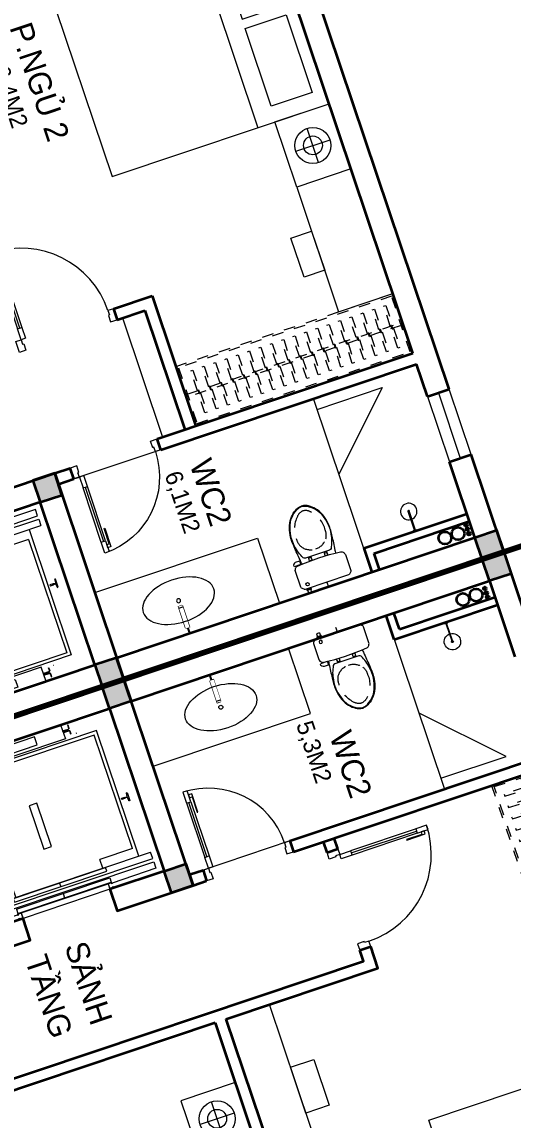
# Model space of a CAD drawing. Header units: metres. Extents: x 568332 to 569219, y 2065964 to 2066430.
# Drawn here: x 568500.56 to 568504.85, y 2066177.29 to 2066186.89 of the extents above; entities that cross this region are included whole.
import ezdxf

# ---------------------------------------------------------------- set-up
doc = ezdxf.new("R2010")
doc.units = ezdxf.units.M
for name, pattern in [('$AUDIT_BAD_LTYPE2', [0]), ('CENTER', [2, 1.25, -0.25, 0.25, -0.25]), ('HIDDEN', [0.375, 0.25, -0.125]), ('X-5M-G-MB PHONGNGU$0$HIDDEN2', [0.1875, 0.125, -0.0625]), ('xref-thap C (mb tang 32-2)$0$HIDDEN', [0.375, 0.25, -0.125])]:
    doc.linetypes.add(name, pattern=pattern)
doc.layers.get('0').update_dxf_attribs({"linetype": 'CONTINUOUS'})
doc.layers.get('DEFPOINTS').update_dxf_attribs({"linetype": 'CONTINUOUS'})
for name, color, linetype, lineweight in [('-CENTER', 143, 'CENTER', 13), ('-CONCRETE', 1, 'CONTINUOUS', 35), ('-DOOR', 137, 'CONTINUOUS', 9), ('-FURNITURE', 46, 'CONTINUOUS', 9), ('-HATCH', 8, 'CONTINUOUS', 5), ('-LINE1', 7, 'CONTINUOUS', 18), ('-LINE2', 252, 'CONTINUOUS', 9), ('-TEXT', 7, 'CONTINUOUS', 15), ('-WALL', 4, 'CONTINUOUS', 35), ('TEXT25', 2, 'CONTINUOUS', 13)]:
    doc.layers.add(name, color=color, linetype=linetype, lineweight=lineweight)
doc.layers.add('-RANH GIOI LO DAT', color=12, linetype='CONTINUOUS')
doc.styles.add('SVN_AVO_thuong', font='')
doc.styles.add('T1', font='', dxfattribs={"height": 200})
doc.styles.add('vnavanth', font='', dxfattribs={"width": 0.8})
doc.styles.get('SVN_AVO_thuong').set_extended_font_data('SVN-Avo')
doc.styles.get('T1').set_extended_font_data('VNgeometric Light')
doc.styles.get('vnavanth').set_extended_font_data('.VnAvantH')

# ---------------------------------------------------------------- blocks, each defined once
blk = doc.blocks.new('X-5M-DH-2-CORE$0$A$C75E80C28')
at = {"layer": '-LINE2', "linetype": 'Continuous', "ltscale": 2}
for p, q in [((-510, -21.5), (-510, -50.6)), ((-506.8, -21.5), (-510, -21.5)), ((-510, -108.5), (-510, -79.4)), ((-506.8, -21.5), (-506.8, -50.6)), ((-506.8, -108.5), (-506.8, -79.4)), ((-456.2, -56.8), (-500.6, -56.8)), ((-456.2, -60), (-500.6, -60)), ((-456.2, -70), (-500.6, -70)), ((-456.2, -73.2), (-500.6, -73.2)), ((-453.2, -63), (-453.2, -67)), ((-450, -63), (-450, -67)), ((450, -63), (450, -67)), ((453.2, -63), (453.2, -67)), ((456.2, -56.8), (500.6, -56.8)), ((456.2, -60), (500.6, -60)), ((456.2, -70), (500.6, -70)), ((456.2, -73.2), (500.6, -73.2)), ((506.8, -21.5), (510, -21.5)), ((506.8, -21.5), (506.8, -50.6)), ((506.8, -108.5), (506.8, -79.4)), ((510, -21.5), (510, -50.6)), ((510, -108.5), (510, -79.4)), ((-731, -149), (731, -149)), ((-731, -1305), (-731, -149)), ((-700, -179), (700, -179)), ((-700, -1225), (-700, -179)), ((-556.8, -112.5), (-560, -112.5)), ((456.8, -112.5), (460, -112.5)), ((700, -1225), (700, -179)), ((731, -1305), (731, -149)), ((-700, -1225), (-400, -1225)), ((-400, -1305), (-400, -1225)), ((700, -1225), (400, -1225)), ((400, -1305), (400, -1225)), ((840, -1305), (-840, -1305)), ((-840, -1365), (-840, -1305)), ((425, -1309), (-425, -1309)), ((-425, -1343), (-425, -1309)), ((425, -1343), (-425, -1343)), ((0, -1309), (0, -1343)), ((425, -1343), (425, -1309)), ((840, -1365), (840, -1305)), ((840, -1365), (-840, -1365)), ((840, -1395), (-840, -1395)), ((-840, -1395), (-840, -1455)), ((430, -1406), (-430, -1406)), ((-430, -1406), (-430, -1446)), ((0, -1406), (0, -1446)), ((430, -1406), (430, -1446)), ((840, -1395), (840, -1455)), ((-840, -1455), (-435, -1455)), ((-435, -1450), (-435, -1460)), ((-435, -1450), (-400, -1450)), ((-435, -1460), (-425, -1460)), ((-435, -1490), (-435, -1500)), ((-435, -1490), (-425, -1490)), ((-435, -1500), (-400, -1500)), ((-433.4, -1451.6), (-433.4, -1458.4)), ((-433.4, -1451.6), (-401.6, -1451.6)), ((-433.4, -1458.4), (-425, -1458.4)), ((-433.4, -1491.6), (-433.4, -1498.4)), ((-433.4, -1491.6), (-425, -1491.6)), ((-433.4, -1498.4), (-401.6, -1498.4)), ((430, -1446), (-430, -1446)), ((-425, -1458.4), (-425, -1460)), ((-425, -1490), (-425, -1491.6)), ((-401.6, -1451.6), (-401.6, -1498.4)), ((400, -1450), (-400, -1450)), ((-400, -1450), (-400, -1500)), ((400, -1450), (400, -1500)), ((435, -1450), (400, -1450)), ((435, -1500), (400, -1500)), ((401.6, -1451.6), (401.6, -1498.4)), ((433.4, -1451.6), (401.6, -1451.6)), ((433.4, -1498.4), (401.6, -1498.4)), ((433.4, -1458.4), (425, -1458.4)), ((425, -1458.4), (425, -1460)), ((435, -1460), (425, -1460)), ((425, -1490), (425, -1491.6)), ((435, -1490), (425, -1490)), ((433.4, -1491.6), (425, -1491.6)), ((433.4, -1451.6), (433.4, -1458.4)), ((433.4, -1491.6), (433.4, -1498.4)), ((435, -1450), (435, -1460)), ((840, -1455), (435, -1455)), ((435, -1490), (435, -1500))]:
    blk.add_line(p, q, dxfattribs=at)
for points in [[(-450, 0), (-450, -130), (450, -130), (450, 0)], [(-200, -29), (200, -29), (200, -101), (-200, -101)], [(-36, -584), (36, -584), (36, -984), (-36, -984)]]:
    blk.add_lwpolyline(points, close=True, dxfattribs=at)
for points in [[(-780, -789), (-751, -789, 0.414214), (-750, -788), (-750, -784), (-750, -780, 0.414214), (-751, -779), (-780, -779, -0.256978), (-784.1, -781.9), (-797.9, -781.9, -0.414214), (-800.9, -778.9), (-804, -749.5, 0.414214), (-807, -746.5), (-812, -746.5), (-812, -784), (-812, -821.5), (-807, -821.5, 0.414214), (-804, -818.5), (-800.9, -789.1, -0.414214), (-797.9, -786.1), (-784.1, -786.1, -0.256978), (-780, -789)], [(780, -789), (751, -789, -0.414214), (750, -788), (750, -784), (750, -780, -0.414214), (751, -779), (780, -779, 0.256978), (784.1, -781.9), (797.9, -781.9, 0.414214), (800.9, -778.9), (804, -749.5, -0.414214), (807, -746.5), (812, -746.5), (812, -784), (812, -821.5), (807, -821.5, -0.414214), (804, -818.5), (800.9, -789.1, 0.414214), (797.9, -786.1), (784.1, -786.1, 0.256978), (780, -789)]]:
    blk.add_lwpolyline(points, format="xyb", dxfattribs=at)
for centre, radius, start, end in [((-500.6, -50.6), 9.4, 180, 270), ((-500.6, -79.4), 9.4, 90, 180), ((-500.6, -50.6), 6.2, 180, 270), ((-500.6, -79.4), 6.2, 90, 180), ((-456.2, -63), 6.2, 0, 90), ((-456.2, -63), 3, 0, 90), ((-456.2, -67), 6.2, 270, 0), ((-456.2, -67), 3, 270, 0), ((456.2, -63), 6.2, 90, 180), ((456.2, -67), 6.2, 180, 270), ((456.2, -63), 3, 90, 180), ((456.2, -67), 3, 180, 270), ((500.6, -50.6), 6.2, 270, 0), ((500.6, -50.6), 9.4, 270, 0), ((500.6, -79.4), 9.4, 0, 90), ((500.6, -79.4), 6.2, 0, 90)]:
    blk.add_arc(centre, radius, start, end, dxfattribs=at)
blk = doc.blocks.new('A$C5C575821')
at = {"layer": '-CONCRETE'}
h = blk.add_hatch(color=256, dxfattribs=at)
h.dxf.hatch_style = 1
h.paths.add_polyline_path([(0, 200), (0, 0), (200, 0), (200, 200)])
blk.add_lwpolyline([(0, 0), (200, 0), (200, 200), (0, 200)], close=True, dxfattribs=at)
blk = doc.blocks.new('A$C3F71457E')
at = {"layer": '-CONCRETE'}
blk.add_lwpolyline([(0, -100), (0, 400), (-1500, 400), (-1500, -1400), (0, -1400), (0, -900), (200, -900), (200, -1600), (-1700, -1600), (-1700, 600), (200, 600), (200, -100), (0, -100)], dxfattribs=at)
at = {"layer": '-LINE1'}
blk.add_line((0, -900), (0, -100), dxfattribs=at)
at = {"layer": '-WALL'}
for p in [(-1700, 400), (0, 400), (-1700, -1600), (0, -1600)]:
    blk.add_blockref('A$C5C575821', p, dxfattribs=at)
at = {"color": 2, "rotation": 90}
blk.add_blockref('X-5M-DH-2-CORE$0$A$C75E80C28', (-1500, -500), dxfattribs=at)
blk = doc.blocks.new('A$C8a974c9c')
for p, q in [((1750.1, 2957.4), (1750.1, 2642.6)), ((1592.7, 2800), (1907.5, 2800)), ((1343, 2500), (1343, 700)), ((1750.1, 242.6), (1750.1, 557.4)), ((1592.7, 400), (1907.5, 400))]:
    blk.add_line(p, q)
for points in [[(2000, 3100), (1500.2, 3100), (1500.2, 2500), (2000, 2500)], [(1891, 2360), (1514.5, 2360), (1514.5, 1642.5), (1891, 1642.5)], [(1891, 840), (1514.5, 840), (1514.5, 1557.5), (1891, 1557.5)], [(2000, 100), (1500.2, 100), (1500.2, 700), (2000, 700)]]:
    blk.add_lwpolyline(points, close=True)
blk.add_lwpolyline([(2000, 2500), (0, 2500), (0, 700), (2000, 700), (2000, 2500)])
for centre, radius in [((1750.1, 2800), 157.4), ((1750.1, 2800), 82.4), ((1750.1, 400), 157.4), ((1750.1, 400), 82.4)]:
    blk.add_circle(centre, radius)
blk = doc.blocks.new('A$C18091ED7')
for p, q in [((0, -42.1), (0, 0)), ((146.1, -26.6), (179.2, -26.6)), ((146.1, -26.6), (146.1, -30.2)), ((146.1, -30.2), (165.8, -30.2)), ((153.1, -36.8), (146.1, -30.2)), ((152.3, 0), (152.3, -26.6)), ((152.3, 0), (179.2, 0)), ((153.1, -36.8), (165.8, -36.8)), ((153.1, -39.7), (153.1, -36.8)), ((153.1, -39.7), (178.4, -39.7)), ((153.1, -39.7), (178.4, -39.7)), ((153.1, -39.7), (153.1, -42.1)), ((185.4, -30.2), (165.8, -30.2)), ((178.4, -36.8), (165.8, -36.8)), ((185.4, -30.2), (178.4, -36.8)), ((178.4, -36.8), (178.4, -39.7)), ((178.4, -39.7), (178.4, -42.1)), ((179.2, 0), (179.2, -26.6)), ((179.2, -26.6), (185.4, -26.6)), ((185.4, -26.6), (185.4, -30.2)), ((-83.3, -267.4), (-83.3, -300)), ((-83.3, -278.5), (-83.3, -287.6)), ((-62.9, -265.4), (-81.3, -265.4)), ((-60.9, -267.4), (-60.9, -300)), ((60.9, -267.4), (60.9, -300)), ((62.9, -265.4), (81.3, -265.4)), ((83.3, -267.4), (83.3, -300)), ((83.3, -278.5), (83.3, -287.6)), ((165.4, -262), (165.4, -289.7)), ((167.9, -259.5), (228.1, -259.5)), ((230.6, -274.3), (230.6, -262)), ((-60.9, -290), (-83.3, -290)), ((60.9, -290), (83.3, -290)), ((167.9, -292.2), (206.7, -292.2))]:
    blk.add_line(p, q)
for points in [[(230, -218.5, -0.137407), (225.5, -234.6), (221.8, -240.7, -0.236081), (198.3, -255.5, -0.051961), (-198.3, -255.5, -0.236081), (-221.8, -240.7), (-225.5, -234.6, -0.137407), (-230, -218.5), (-230, -72, -0.198912), (-226.4, -63.2), (-208.9, -45.8, -0.198912), (-200.1, -42.1), (0, -42.1), (200.1, -42.1, -0.198912), (208.9, -45.8), (226.4, -63.2, -0.198912), (230, -72)], [(144.1, -619, -0.212405), (26.3, -734.5, -0.027685), (-0.6, -738.6, -0.022279), (-26.3, -734.5, -0.212405), (-144.1, -619, -0.142796), (-167.2, -428, -0.093005), (-127.9, -309.1, -0.256439), (-111.2, -300), (0, -300), (111.2, -300, -0.256439), (127.9, -309.1, -0.093005), (167.2, -428, -0.142796)]]:
    blk.add_lwpolyline(points, format="xyb", close=True)
at = {"linetype": 'xref-thap C (mb tang 32-2)$0$HIDDEN', "ltscale": 100}
blk.add_lwpolyline([(61, -669, -0.199031), (0, -698.8, -0.199031), (-61, -669, -0.218924), (-131.9, -478.3, -0.153791), (-112.5, -404, -0.236701), (0, -347.6, -0.236701), (112.5, -404, -0.153791), (131.9, -478.3, -0.218924)], format="xyb", close=True, dxfattribs=at)
blk.add_circle((165.8, -78.4), 13.9)
for centre, radius, start, end in [((-81.3, -267.4), 1.98, 90, 180), ((-62.9, -267.4), 1.98, 0, 90), ((62.9, -267.4), 1.98, 90, 180), ((81.3, -267.4), 1.98, 0, 90), ((167.9, -262), 2.47, 90, 180), ((168.4, -224.8), 80.1, 306.46585, 320.31229), ((228.1, -274.3), 2.47, 320.31229, 0), ((167.9, -289.7), 2.47, 180, 270), ((206.7, -276.7), 15.5, 270, 306.46585)]:
    blk.add_arc(centre, radius, start, end)
for points in [[(-155.6, -259.5), (-156.6, -267.3), (-164.3, -328.4), (-169.2, -385.1), (-183.7, -527.8), (-135.6, -679.1), (-50.3, -735.2), (-19.7, -741.1), (0, -743.7)], [(155.6, -259.5), (156.6, -267.3), (164.3, -328.4), (169.2, -385.1), (183.7, -527.8), (135.6, -679.1), (50.3, -735.2), (19.7, -741.1), (0, -743.7)]]:
    blk.add_open_spline(points, degree=3, knots=[130.613938, 130.613938, 130.613938, 130.613938, 152.852109, 311.129351, 417.703951, 561.383393, 697.692632, 710.812262, 710.812262, 710.812262, 710.812262])
blk = doc.blocks.new('shower')
for points in [[(180919.3, -32316.5), (180912.3, -32316.5), (180912.3, -32146.6), (180919.3, -32146.6)], [(180929.4, -32326.6), (180902.3, -32326.6), (180902.3, -32316.5), (180929.4, -32316.5)]]:
    blk.add_lwpolyline(points, close=True)
for radius, start, end in [(72, 272.79067, 267.20933), (8.35, 294.83554, 245.16446)]:
    blk.add_arc((180915.8, -32146.6), radius, start, end)
blk = doc.blocks.new('*U18')
at = {"linetype": '$AUDIT_BAD_LTYPE2'}
for p, q in [((70, 100), (70, 600)), ((90, 600), (90, 100))]:
    blk.add_line(p, q, dxfattribs=at)
for points in [[(50, 600), (90, 600), (90, 700), (50, 700), (50, 600)], [(50, 602.9), (50, 100)], [(50, 100), (90, 100), (90, 0), (50, 0), (50, 100)]]:
    blk.add_lwpolyline(points)
for points in [[(118.3, 494.5), (118.3, 664.1), (90, 664.1), (90, 635.9), (112.6, 635.9), (112.6, 494.5)], [(0, 0), (50, 0), (50, -40), (60, -40), (60, -100), (0, -100)], [(800, 0), (750, 0), (750, -40), (740, -40), (740, -100), (800, -100)]]:
    blk.add_lwpolyline(points, close=True)
at = {"linetype": '$AUDIT_BAD_LTYPE2', "ltscale": 0.3}
blk.add_arc((50, 0), 700, 0, 90, dxfattribs=at)
blk = doc.blocks.new('*U149')
at = {"linetype": '$AUDIT_BAD_LTYPE2'}
for p, q in [((70, 100), (70, 700)), ((90, 700), (90, 100))]:
    blk.add_line(p, q, dxfattribs=at)
for points in [[(50, 700), (90, 700), (90, 800), (50, 800), (50, 700)], [(50, 702.9), (50, 100)], [(50, 100), (90, 100), (90, 0), (50, 0), (50, 100)]]:
    blk.add_lwpolyline(points)
for points in [[(118.3, 594.5), (118.3, 764.1), (90, 764.1), (90, 735.9), (112.6, 735.9), (112.6, 594.5)], [(0, 0), (50, 0), (50, -40), (60, -40), (60, -100), (0, -100)], [(900, 0), (850, 0), (850, -40), (840, -40), (840, -100), (900, -100)]]:
    blk.add_lwpolyline(points, close=True)
at = {"linetype": '$AUDIT_BAD_LTYPE2', "ltscale": 0.3}
blk.add_arc((50, 0), 800, 0, 90, dxfattribs=at)
blk = doc.blocks.new('*U168')
at = {"linetype": 'X-5M-G-MB PHONGNGU$0$HIDDEN2'}
for points in [[(0, 600), (0, 0), (2182, 0), (2182, 600)], [(2162, 580), (2162, 20), (20, 20), (20, 580)], [(114, 319), (109, 319), (109, 280), (114, 280)], [(228, 319), (223, 319), (223, 280), (228, 280)], [(342, 319), (337, 319), (337, 280), (342, 280)], [(456, 319), (451, 319), (451, 280), (456, 280)], [(570, 319), (565, 319), (565, 280), (570, 280)], [(684, 319), (679, 319), (679, 280), (684, 280)], [(798, 319), (793, 319), (793, 280), (798, 280)], [(912, 319), (907, 319), (907, 280), (912, 280)], [(1026, 319), (1021, 319), (1021, 280), (1026, 280)], [(1140, 319), (1135, 319), (1135, 280), (1140, 280)], [(1254, 319), (1249, 319), (1249, 280), (1254, 280)], [(1368, 319), (1363, 319), (1363, 280), (1368, 280)], [(1482, 319), (1477, 319), (1477, 280), (1482, 280)], [(1596, 319), (1591, 319), (1591, 280), (1596, 280)], [(1710, 319), (1705, 319), (1705, 280), (1710, 280)], [(1824, 319), (1819, 319), (1819, 280), (1824, 280)], [(1938, 319), (1933, 319), (1933, 280), (1938, 280)], [(2052, 319), (2047, 319), (2047, 280), (2052, 280)], [(2162, 287), (2162, 313), (20, 313), (20, 287)]]:
    blk.add_lwpolyline(points, close=True, dxfattribs=at)
for points in [[(122, 313), (122, 515), (100, 515), (100, 313)], [(236, 313), (236, 515), (214, 515), (214, 313)], [(350, 313), (350, 515), (328, 515), (328, 313)], [(464, 313), (464, 515), (442, 515), (442, 313)], [(578, 313), (578, 515), (556, 515), (556, 313)], [(692, 313), (692, 515), (670, 515), (670, 313)], [(806, 313), (806, 515), (784, 515), (784, 313)], [(920, 313), (920, 515), (898, 515), (898, 313)], [(1034, 313), (1034, 515), (1012, 515), (1012, 313)], [(1148, 313), (1148, 515), (1126, 515), (1126, 313)], [(1262, 313), (1262, 515), (1240, 515), (1240, 313)], [(1376, 313), (1376, 515), (1354, 515), (1354, 313)], [(1490, 313), (1490, 515), (1468, 515), (1468, 313)], [(1604, 313), (1604, 515), (1582, 515), (1582, 313)], [(1718, 313), (1718, 515), (1696, 515), (1696, 313)], [(1832, 313), (1832, 515), (1810, 515), (1810, 313)], [(1946, 313), (1946, 515), (1924, 515), (1924, 313)], [(2060, 313), (2060, 515), (2038, 515), (2038, 313)], [(100, 287), (100, 92), (122, 92), (122, 287)], [(214, 287), (214, 92), (236, 92), (236, 287)], [(328, 287), (328, 92), (350, 92), (350, 287)], [(442, 287), (442, 92), (464, 92), (464, 287)], [(556, 287), (556, 92), (578, 92), (578, 287)], [(670, 287), (670, 92), (692, 92), (692, 287)], [(784, 287), (784, 92), (806, 92), (806, 287)], [(898, 287), (898, 92), (920, 92), (920, 287)], [(1012, 287), (1012, 92), (1034, 92), (1034, 287)], [(1126, 287), (1126, 92), (1148, 92), (1148, 287)], [(1240, 287), (1240, 92), (1262, 92), (1262, 287)], [(1354, 287), (1354, 92), (1376, 92), (1376, 287)], [(1468, 287), (1468, 92), (1490, 92), (1490, 287)], [(1582, 287), (1582, 92), (1604, 92), (1604, 287)], [(1696, 287), (1696, 92), (1718, 92), (1718, 287)], [(1810, 287), (1810, 92), (1832, 92), (1832, 287)], [(1924, 287), (1924, 92), (1946, 92), (1946, 287)], [(2038, 287), (2038, 92), (2060, 92), (2060, 287)]]:
    blk.add_lwpolyline(points, dxfattribs=at)
blk = doc.blocks.new('Sink_Cicle')
blk.add_lwpolyline([(17.5, -50), (-17.5, -50), (-17.5, -252.3), (17.5, -252.3)], close=True)
blk.add_circle((0, -300), 17.5)
at = {"layer": 'DEFPOINTS'}
blk.add_line((0, -100), (0, 0), dxfattribs=at)
blk.add_wipeout([(17.5, -50), (-17.5, -50), (-17.5, -252.3), (17.5, -252.3)])
at = {"layer": '-FURNITURE', "linetype": 'Continuous'}
blk.add_ellipse((0, -300), major_axis=(-325, 0), ratio=0.584615, dxfattribs=at)
blk.add_line((-17.5, -237.3), (17.5, -237.3))
blk = doc.blocks.new('M25-T3')
at = {"layer": '-CONCRETE'}
for centre, radius in [((203755.4, -551936.2, 0), 13), ((203793.7, -551936.2, 0), 13), ((203835.4, -551936.2, 0), 13), ((203804.6, -552026.7, 0), 55), ((203804.6, -552147.5, 0), 55)]:
    blk.add_circle(centre, radius, dxfattribs=at)
at = {"layer": '-DOOR'}
blk.add_lwpolyline([(203184.4, -551698.7), (202584.4, -551698.7), (202584.4, -551898.7), (203184.4, -551898.7)], close=True, dxfattribs=at)
blk.add_lwpolyline([(202584.4, -551798.7), (203184.4, -551798.7)], dxfattribs=at)
at = {"layer": '-FURNITURE'}
for p, q in [((203884.4, -552848.7), (202284.4, -552848.7)), ((201084.4, -554204.5), (202184.4, -554204.5))]:
    blk.add_line(p, q, dxfattribs=at)
for points in [[(201634.4, -551898.7), (200484.4, -551898.7), (200484.4, -552398.5), (201634.4, -552398.5)], [(200891.3, -552398.5), (201251.9, -552398.5), (201251.9, -552588.7), (200891.3, -552588.7)], [(203284.4, -553698.7), (203884.4, -553698.7), (203884.4, -555198.7), (203284.4, -555198.7)]]:
    blk.add_lwpolyline(points, close=True, dxfattribs=at)
blk.add_lwpolyline([(202384.4, -552848.7), (202384.4, -552248.7), (202984.4, -552848.7)], dxfattribs=at)
at = {"layer": '-HATCH'}
blk.add_line((202284.4, -554255), (202284.4, -555055), dxfattribs=at)
at = {"layer": '-RANH GIOI LO DAT', "linetype": 'HIDDEN', "ltscale": 10, "const_width": 50}
blk.add_lwpolyline([(193084.4, -549698.7), (193084.4, -563172.9), (198078.9, -568408.7), (204084.4, -568692.4), (204084.4, -549698.7)], close=True, dxfattribs=at)
at = {"layer": '-WALL'}
for p, q in [((202584.4, -551698.7), (197084.4, -551698.7)), ((202584.4, -551898.7), (202584.4, -551698.7)), ((204084.4, -551698.7), (203184.4, -551698.7)), ((203184.4, -551898.7), (203184.4, -551698.7)), ((204084.4, -566059.4), (204084.4, -551698.7)), ((202184.4, -551898.7), (197284.4, -551898.7)), ((202184.4, -554255), (202184.4, -551898.7)), ((202584.4, -551898.7), (202284.4, -551898.7)), ((202284.4, -554255), (202284.4, -551898.7)), ((203884.4, -551898.7), (203184.4, -551898.7)), ((203664.4, -552848.7), (203664.4, -551898.7)), ((203734.4, -552778.7), (203734.4, -551898.7)), ((203884.4, -555198.7), (203884.4, -551898.7)), ((203734.4, -552778.7), (203884.4, -552778.7)), ((203664.4, -552848.7), (203884.4, -552848.7)), ((200984.4, -554255), (200984.4, -553898.7)), ((200984.4, -553898.7), (202184.4, -553898.7)), ((201084.4, -554255), (201084.4, -553998.7)), ((201084.4, -553998.7), (202184.4, -553998.7)), ((200984.4, -554255), (201084.4, -554255)), ((202284.4, -554255), (202184.4, -554255)), ((202184.4, -555198.7), (202184.4, -555055)), ((202284.4, -555055), (202184.4, -555055)), ((202284.4, -555198.7), (202284.4, -555055))]:
    blk.add_line(p, q, dxfattribs=at)
at = {"layer": '-DOOR', "rotation": 90.00000000000001}
blk.add_blockref('*U149', (200984.4, -555155), dxfattribs=at)
at = {"layer": '-DOOR', "xscale": -1, "rotation": 270}
blk.add_blockref('*U18', (202284.4, -555055), dxfattribs=at)
at = {"layer": '-FURNITURE'}
for name, p, rotation in [('A$C8a974c9c', (200584.4, -553898.7), 90.00000000000001), ('shower', (171371.5, -733295.6), 90.01066851174387), ('A$C18091ED7', (203884.4, -553247.8), 270)]:
    blk.add_blockref(name, p, dxfattribs=dict(at, rotation=rotation))
at = {"layer": '-FURNITURE', "extrusion": (0, 0, -1), "xscale": 0.916666666665974, "yscale": 0.916666666665974, "zscale": -0.916666666665974, "rotation": 270}
blk.add_blockref('*U168', (-202184.4, -551898.7), dxfattribs=at)
at = {"layer": '-WALL', "xscale": -1}
blk.add_blockref('A$C5C575821', (204084.4, -551898.7), dxfattribs=at)
at = {"layer": '-WALL', "rotation": 180}
blk.add_blockref('A$C3F71457E', (202384.4, -556798.7), dxfattribs=at)
at = {"layer": '-TEXT', "color": 2, "style": 'vnavanth'}
for s, p in [('wc2', (202479.1, -554058)), ('p.ngñ 2', (198361.8, -554334.5))]:
    blk.add_text(s, height=199.96, dxfattribs=at).set_placement(p)
at = {"layer": 'TEXT25', "style": 'T1'}
for s, p in [('6,1M2', (202499.3, -554293.9)), ('16,4M2', (198550.3, -554593.8))]:
    blk.add_text(s, height=150, rotation=360, dxfattribs=at).set_placement(p)
at = {"layer": '-FURNITURE', "xscale": -1, "rotation": 270}
blk.add_blockref('Sink_Cicle', (203884.4, -554527.3), dxfattribs=at)
blk = doc.blocks.new('*U237')
at = {"linetype": 'X-5M-G-MB PHONGNGU$0$HIDDEN2'}
for points in [[(0, 600), (0, 0), (2291, 0), (2291, 600)], [(2271, 580), (2271, 20), (20, 20), (20, 580)], [(114, 319), (109, 319), (109, 280), (114, 280)], [(228, 319), (223, 319), (223, 280), (228, 280)], [(342, 319), (337, 319), (337, 280), (342, 280)], [(456, 319), (451, 319), (451, 280), (456, 280)], [(570, 319), (565, 319), (565, 280), (570, 280)], [(684, 319), (679, 319), (679, 280), (684, 280)], [(798, 319), (793, 319), (793, 280), (798, 280)], [(912, 319), (907, 319), (907, 280), (912, 280)], [(1026, 319), (1021, 319), (1021, 280), (1026, 280)], [(1140, 319), (1135, 319), (1135, 280), (1140, 280)], [(1254, 319), (1249, 319), (1249, 280), (1254, 280)], [(1368, 319), (1363, 319), (1363, 280), (1368, 280)], [(1482, 319), (1477, 319), (1477, 280), (1482, 280)], [(1596, 319), (1591, 319), (1591, 280), (1596, 280)], [(1710, 319), (1705, 319), (1705, 280), (1710, 280)], [(1824, 319), (1819, 319), (1819, 280), (1824, 280)], [(1938, 319), (1933, 319), (1933, 280), (1938, 280)], [(2052, 319), (2047, 319), (2047, 280), (2052, 280)], [(2166, 319), (2161, 319), (2161, 280), (2166, 280)], [(2271, 287), (2271, 313), (20, 313), (20, 287)]]:
    blk.add_lwpolyline(points, close=True, dxfattribs=at)
for points in [[(122, 313), (122, 515), (100, 515), (100, 313)], [(236, 313), (236, 515), (214, 515), (214, 313)], [(350, 313), (350, 515), (328, 515), (328, 313)], [(464, 313), (464, 515), (442, 515), (442, 313)], [(578, 313), (578, 515), (556, 515), (556, 313)], [(692, 313), (692, 515), (670, 515), (670, 313)], [(806, 313), (806, 515), (784, 515), (784, 313)], [(920, 313), (920, 515), (898, 515), (898, 313)], [(1034, 313), (1034, 515), (1012, 515), (1012, 313)], [(1148, 313), (1148, 515), (1126, 515), (1126, 313)], [(1262, 313), (1262, 515), (1240, 515), (1240, 313)], [(1376, 313), (1376, 515), (1354, 515), (1354, 313)], [(1490, 313), (1490, 515), (1468, 515), (1468, 313)], [(1604, 313), (1604, 515), (1582, 515), (1582, 313)], [(1718, 313), (1718, 515), (1696, 515), (1696, 313)], [(1832, 313), (1832, 515), (1810, 515), (1810, 313)], [(1946, 313), (1946, 515), (1924, 515), (1924, 313)], [(2060, 313), (2060, 515), (2038, 515), (2038, 313)], [(2174, 313), (2174, 515), (2152, 515), (2152, 313)], [(100, 287), (100, 92), (122, 92), (122, 287)], [(214, 287), (214, 92), (236, 92), (236, 287)], [(328, 287), (328, 92), (350, 92), (350, 287)], [(442, 287), (442, 92), (464, 92), (464, 287)], [(556, 287), (556, 92), (578, 92), (578, 287)], [(670, 287), (670, 92), (692, 92), (692, 287)], [(784, 287), (784, 92), (806, 92), (806, 287)], [(898, 287), (898, 92), (920, 92), (920, 287)], [(1012, 287), (1012, 92), (1034, 92), (1034, 287)], [(1126, 287), (1126, 92), (1148, 92), (1148, 287)], [(1240, 287), (1240, 92), (1262, 92), (1262, 287)], [(1354, 287), (1354, 92), (1376, 92), (1376, 287)], [(1468, 287), (1468, 92), (1490, 92), (1490, 287)], [(1582, 287), (1582, 92), (1604, 92), (1604, 287)], [(1696, 287), (1696, 92), (1718, 92), (1718, 287)], [(1810, 287), (1810, 92), (1832, 92), (1832, 287)], [(1924, 287), (1924, 92), (1946, 92), (1946, 287)], [(2038, 287), (2038, 92), (2060, 92), (2060, 287)], [(2152, 287), (2152, 92), (2174, 92), (2174, 287)]]:
    blk.add_lwpolyline(points, dxfattribs=at)
blk = doc.blocks.new('G1600')
for p, q in [((137477.1, -212827.2), (139077.1, -212827.2)), ((137227.7, -213391.7), (137227.7, -213076.9)), ((139326.5, -213391.7), (139326.5, -213076.9)), ((137385.1, -213234.3), (137070.3, -213234.3)), ((139169, -213234.3), (139483.9, -213234.3))]:
    blk.add_line(p, q)
blk.add_lwpolyline([(137477.1, -213484.2), (137477.1, -211484.2), (139077.1, -211484.2), (139077.1, -213484.2), (137477.1, -213484.2)])
for points in [[(136977.1, -213484.2), (136977.1, -212984.4), (137477.1, -212984.4), (137477.1, -213484.2)], [(137617.1, -213375.2), (137617.1, -212998.7), (138234.6, -212998.7), (138234.6, -213375.2)], [(138937.1, -213375.2), (138937.1, -212998.7), (138319.6, -212998.7), (138319.6, -213375.2)], [(139577.1, -213484.2), (139577.1, -212984.4), (139077.1, -212984.4), (139077.1, -213484.2)]]:
    blk.add_lwpolyline(points, close=True)
for centre, radius in [((137227.7, -213234.3), 157.4), ((139326.5, -213234.3), 157.4), ((137227.7, -213234.3), 82.4), ((139326.5, -213234.3), 82.4)]:
    blk.add_circle(centre, radius)
blk = doc.blocks.new('M24-T3')
at = {"layer": '-CONCRETE'}
for centre, radius in [((198657.4, -486469.4, 0), 13), ((198699.1, -486469.4, 0), 13), ((198737.4, -486469.4, 0), 13), ((198688.2, -486559.9, 0), 55), ((198688.2, -486680.7, 0), 55)]:
    blk.add_circle(centre, radius, dxfattribs=at)
at = {"layer": '-FURNITURE'}
blk.add_line((198608.3, -487360.2), (200208.3, -487360.2), dxfattribs=at)
blk.add_lwpolyline([(200108.3, -487360.2), (200108.3, -486760.2), (199508.3, -487360.2)], dxfattribs=at)
for points in [[(199208.3, -488260.2), (198608.3, -488260.2), (198608.3, -489710.2), (199208.3, -489710.2)], [(202508.3, -489409.5), (202085.8, -489409.5), (202085.8, -489194.4), (202508.3, -489194.4)], [(203008.3, -489410.2), (201508.3, -489410.2), (201508.3, -489810.2), (203008.3, -489810.2)]]:
    blk.add_lwpolyline(points, close=True, dxfattribs=at)
at = {"layer": '-HATCH'}
blk.add_line((200208.3, -488785.5), (200208.3, -489585.5), dxfattribs=at)
at = {"layer": '-RANH GIOI LO DAT', "linetype": 'HIDDEN', "ltscale": 10, "const_width": 50}
blk.add_lwpolyline([(198408.3, -484210.2), (198408.3, -503203.8), (207408.3, -503628.9), (207408.3, -484210.2)], close=True, dxfattribs=at)
at = {"layer": '-WALL', "linetype": 'Continuous', "ltscale": 10}
for p, q in [((198408.3, -486210.2), (199308.3, -486210.2)), ((198408.3, -486210.2), (198408.3, -500374.8)), ((198608.3, -486410.2), (199308.3, -486410.2)), ((198608.3, -489710.2), (198608.3, -486410.2))]:
    blk.add_line(p, q, dxfattribs=at)
at = {"layer": '-WALL'}
for p, q in [((198758.3, -487290.2), (198758.3, -486410.2)), ((198828.3, -487360.2), (198828.3, -486410.2)), ((200208.3, -488785.5), (200208.3, -486410.2)), ((200308.3, -488785.5), (200308.3, -486410.2)), ((198758.3, -487290.2), (198608.3, -487290.2)), ((198828.3, -487360.2), (198608.3, -487360.2)), ((200408.3, -488510.2), (200408.3, -488410.2)), ((201308.3, -488510.2), (201308.3, -488410.2)), ((200208.3, -488785.5), (200308.3, -488785.5)), ((200208.3, -489710.2), (200208.3, -489585.5)), ((200208.3, -489585.5), (200308.3, -489585.5)), ((200308.3, -489710.2), (200308.3, -489585.5)), ((201508.3, -489810.2), (205208.3, -489810.2)), ((201508.3, -489910.2), (205208.3, -489910.2)), ((201508.3, -489910.2), (201508.3, -492010.7))]:
    blk.add_line(p, q, dxfattribs=at)
for points in [[(200408.3, -488410.2), (200308.3, -488410.2)], [(201508.3, -489810.2), (201508.3, -488410.2), (201308.3, -488410.2)], [(200408.3, -488510.2), (200308.3, -488510.2)], [(201408.3, -492010.7), (201408.3, -488510.2), (201308.3, -488510.2)]]:
    blk.add_lwpolyline(points, dxfattribs=at)
at = {"layer": '-DOOR'}
blk.add_blockref('*U149', (200408.3, -488410.2), dxfattribs=at)
at = {"layer": '-DOOR', "rotation": 90.00000000000001}
blk.add_blockref('*U18', (200208.3, -489585.5), dxfattribs=at)
at = {"layer": '-FURNITURE', "extrusion": (0, 0, -1), "xscale": -0.916666666665974, "yscale": 0.916666666665974, "zscale": -0.916666666665974, "rotation": 180}
blk.add_blockref('*U237', (-202408.3, -486410.2), dxfattribs=at)
at = {"layer": '-FURNITURE', "rotation": 180}
for p in [(341985.4, -699894.4), (341635.4, -703394.4)]:
    blk.add_blockref('G1600', p, dxfattribs=at)
at = {"layer": '-FURNITURE', "xscale": -1}
for name, p, rotation in [('shower', (231121.3, -667807), 269.9893314882561), ('A$C18091ED7', (198566.2, -487810.2), 90)]:
    blk.add_blockref(name, p, dxfattribs=dict(at, rotation=rotation))
at = {"layer": '-WALL', "xscale": -1}
blk.add_blockref('A$C5C575821', (198608.3, -486410.2), dxfattribs=at)
at = {"layer": '-WALL', "xscale": -1, "rotation": 180}
blk.add_blockref('A$C3F71457E', (200108.3, -491310.2), dxfattribs=at)
at = {"layer": '-TEXT', "color": 2, "style": 'vnavanth'}
for s, p in [('s¶nh', (200455.6, -490946.1)), ('tÇng', (200455.6, -491311.5))]:
    blk.add_text(s, height=199.96, dxfattribs=at).set_placement(p)
at = {"layer": 'TEXT25'}
for s, height, style, p in [('WC2', 200, 'SVN_AVO_thuong', (199444.9, -488167.2)), ('5,3M2', 150, 'T1', (199259.7, -488411.2))]:
    blk.add_text(s, height=height, rotation=0, dxfattribs=dict(at, style=style)).set_placement(p)
at = {"layer": '-FURNITURE', "rotation": 90.00000000000001}
blk.add_blockref('Sink_Cicle', (198608.3, -488985.2), dxfattribs=at)

msp = doc.modelspace()

# ---------------------------------------------------------------- block references
at = {"layer": '-CENTER', "xscale": 0.001, "yscale": 0.001, "zscale": 0.001, "rotation": 288.5514997322405}
msp.add_blockref('M25-T3', (568962.8661, 2066551.2642), dxfattribs=at)

# ---------------------------------------------------------------- next in the draw order: block references
at = {"layer": '-CENTER', "xscale": 0.001, "yscale": 0.001, "zscale": 0.001, "rotation": 288.5514997326909}
msp.add_blockref('M24-T3', (568902.5864, 2066525.0474), dxfattribs=at)

doc.saveas('drawing.dxf')
